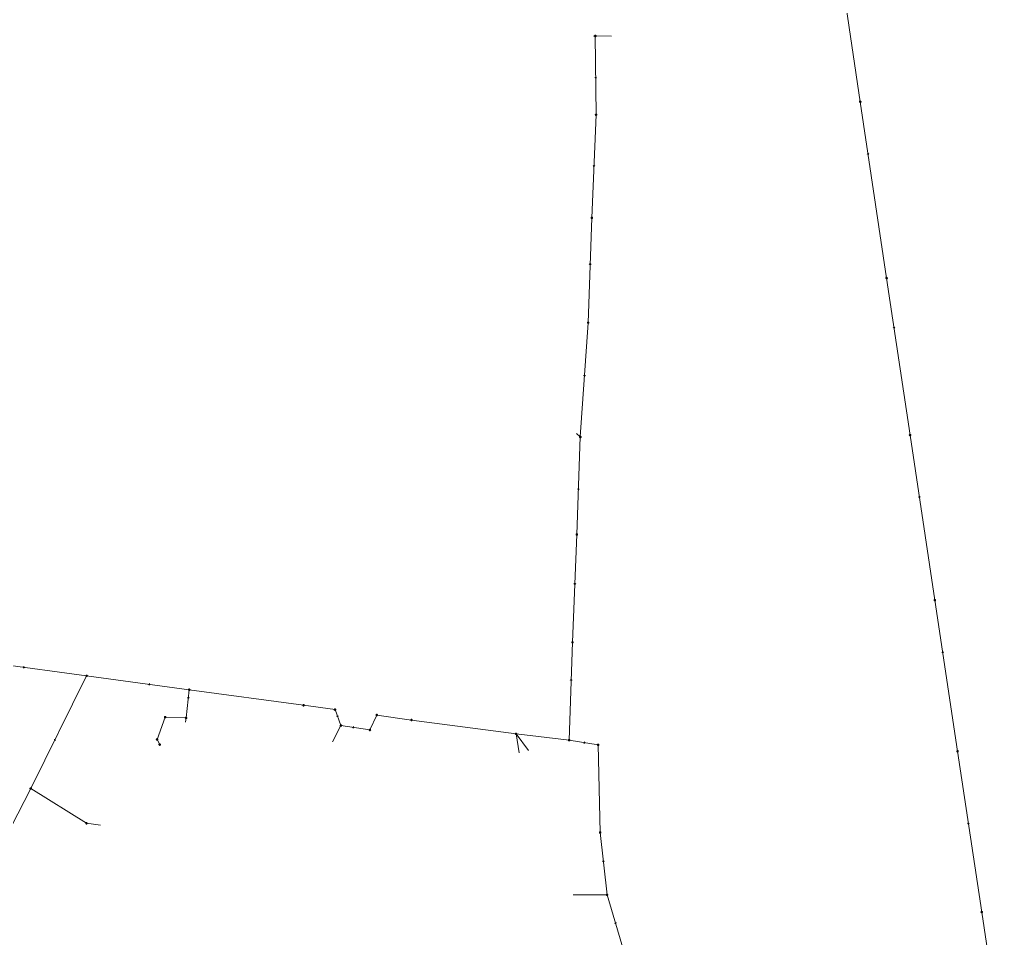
# Model space of a CAD drawing. Header units: metres. Extents: x 25504150 to 25508618, y 6694193 to 6702753.
# Drawn here: x 25506122 to 25506719, y 6699602 to 6700161 of the extents above; entities that cross this region are included whole.
import ezdxf

# ---------------------------------------------------------------- set-up
doc = ezdxf.new("R2010")
doc.units = ezdxf.units.M
for name, pattern in [('Sewer_node', [0]), ('Viemariputket', [0]), ('Viemarivarusteet', [0])]:
    doc.linetypes.add(name, pattern=pattern)
for name, color, linetype, lineweight in [('Sewer_node', 7, 'Sewer_node', 0), ('Viemariputket', 7, 'Viemariputket', 0), ('Viemarivarusteet', 7, 'Viemarivarusteet', 0)]:
    doc.layers.add(name, color=color, linetype=linetype, lineweight=lineweight)

msp = doc.modelspace()

# ---------------------------------------------------------------- linework, layer by layer
at = {"layer": 'Sewer_node', "color": 46, "linetype": 'Continuous', "true_color": 0x7f5f00, "flags": 128}
for points, elevation in [([(25506472.01, 6700151.08), (25506472, 6700151.15), (25506471.99, 6700151.23), (25506471.96, 6700151.29), (25506471.92, 6700151.36), (25506471.87, 6700151.41), (25506471.82, 6700151.46), (25506471.75, 6700151.5), (25506471.69, 6700151.53), (25506471.61, 6700151.54), (25506471.54, 6700151.55), (25506471.47, 6700151.54), (25506471.39, 6700151.53), (25506471.33, 6700151.5), (25506471.26, 6700151.46), (25506471.21, 6700151.41), (25506471.16, 6700151.36), (25506471.12, 6700151.29), (25506471.09, 6700151.23), (25506471.08, 6700151.15), (25506471.07, 6700151.08), (25506471.08, 6700151.01), (25506471.09, 6700150.93), (25506471.12, 6700150.87), (25506471.16, 6700150.8), (25506471.21, 6700150.75), (25506471.26, 6700150.7), (25506471.33, 6700150.66), (25506471.39, 6700150.63), (25506471.47, 6700150.62), (25506471.54, 6700150.61), (25506471.61, 6700150.62), (25506471.69, 6700150.63), (25506471.75, 6700150.66), (25506471.82, 6700150.7), (25506471.87, 6700150.75), (25506471.92, 6700150.8), (25506471.96, 6700150.87), (25506471.99, 6700150.93), (25506472, 6700151.01)], 39.23), ([(25506472.45, 6700103.2), (25506472.44, 6700103.27), (25506472.43, 6700103.34), (25506472.4, 6700103.41), (25506472.36, 6700103.47), (25506472.32, 6700103.53), (25506472.26, 6700103.57), (25506472.2, 6700103.61), (25506472.13, 6700103.64), (25506472.06, 6700103.65), (25506471.99, 6700103.66), (25506471.92, 6700103.65), (25506471.85, 6700103.64), (25506471.78, 6700103.61), (25506471.72, 6700103.57), (25506471.66, 6700103.53), (25506471.62, 6700103.47), (25506471.58, 6700103.41), (25506471.55, 6700103.34), (25506471.54, 6700103.27), (25506471.53, 6700103.2), (25506471.54, 6700103.13), (25506471.55, 6700103.06), (25506471.58, 6700102.99), (25506471.62, 6700102.93), (25506471.66, 6700102.87), (25506471.72, 6700102.83), (25506471.78, 6700102.79), (25506471.85, 6700102.76), (25506471.92, 6700102.75), (25506471.99, 6700102.74), (25506472.06, 6700102.75), (25506472.13, 6700102.76), (25506472.2, 6700102.79), (25506472.26, 6700102.83), (25506472.32, 6700102.87), (25506472.36, 6700102.93), (25506472.4, 6700102.99), (25506472.43, 6700103.06), (25506472.44, 6700103.13)], 39.04), ([(25506469.86, 6700040.57), (25506469.85, 6700040.64), (25506469.84, 6700040.71), (25506469.81, 6700040.78), (25506469.77, 6700040.84), (25506469.73, 6700040.9), (25506469.67, 6700040.94), (25506469.61, 6700040.98), (25506469.54, 6700041.01), (25506469.47, 6700041.02), (25506469.4, 6700041.03), (25506469.33, 6700041.02), (25506469.26, 6700041.01), (25506469.19, 6700040.98), (25506469.13, 6700040.94), (25506469.07, 6700040.9), (25506469.03, 6700040.84), (25506468.99, 6700040.78), (25506468.96, 6700040.71), (25506468.95, 6700040.64), (25506468.94, 6700040.57), (25506468.95, 6700040.5), (25506468.96, 6700040.43), (25506468.99, 6700040.36), (25506469.03, 6700040.3), (25506469.07, 6700040.24), (25506469.13, 6700040.2), (25506469.19, 6700040.16), (25506469.26, 6700040.13), (25506469.33, 6700040.12), (25506469.4, 6700040.11), (25506469.47, 6700040.12), (25506469.54, 6700040.13), (25506469.61, 6700040.16), (25506469.67, 6700040.2), (25506469.73, 6700040.24), (25506469.77, 6700040.3), (25506469.81, 6700040.36), (25506469.84, 6700040.43), (25506469.85, 6700040.5)], 39.16), ([(25506467.64, 6699976.75), (25506467.63, 6699976.82), (25506467.62, 6699976.89), (25506467.59, 6699976.96), (25506467.55, 6699977.02), (25506467.51, 6699977.08), (25506467.45, 6699977.12), (25506467.39, 6699977.16), (25506467.32, 6699977.19), (25506467.25, 6699977.2), (25506467.18, 6699977.21), (25506467.11, 6699977.2), (25506467.04, 6699977.19), (25506466.97, 6699977.16), (25506466.91, 6699977.12), (25506466.85, 6699977.08), (25506466.81, 6699977.02), (25506466.77, 6699976.96), (25506466.74, 6699976.89), (25506466.73, 6699976.82), (25506466.72, 6699976.75), (25506466.73, 6699976.68), (25506466.74, 6699976.61), (25506466.77, 6699976.54), (25506466.81, 6699976.48), (25506466.85, 6699976.42), (25506466.91, 6699976.38), (25506466.97, 6699976.34), (25506467.04, 6699976.31), (25506467.11, 6699976.3), (25506467.18, 6699976.29), (25506467.25, 6699976.3), (25506467.32, 6699976.31), (25506467.39, 6699976.34), (25506467.45, 6699976.38), (25506467.51, 6699976.42), (25506467.55, 6699976.48), (25506467.59, 6699976.54), (25506467.62, 6699976.61), (25506467.63, 6699976.68)], 39.16), ([(25506462.88, 6699907.27), (25506462.87, 6699907.34), (25506462.86, 6699907.41), (25506462.83, 6699907.48), (25506462.79, 6699907.54), (25506462.75, 6699907.6), (25506462.69, 6699907.64), (25506462.63, 6699907.68), (25506462.56, 6699907.71), (25506462.49, 6699907.72), (25506462.42, 6699907.73), (25506462.35, 6699907.72), (25506462.28, 6699907.71), (25506462.21, 6699907.68), (25506462.15, 6699907.64), (25506462.09, 6699907.6), (25506462.05, 6699907.54), (25506462.01, 6699907.48), (25506461.98, 6699907.41), (25506461.97, 6699907.34), (25506461.96, 6699907.27), (25506461.97, 6699907.2), (25506461.98, 6699907.13), (25506462.01, 6699907.06), (25506462.05, 6699907), (25506462.09, 6699906.94), (25506462.15, 6699906.9), (25506462.21, 6699906.86), (25506462.28, 6699906.83), (25506462.35, 6699906.82), (25506462.42, 6699906.81), (25506462.49, 6699906.82), (25506462.56, 6699906.83), (25506462.63, 6699906.86), (25506462.69, 6699906.9), (25506462.75, 6699906.94), (25506462.79, 6699907), (25506462.83, 6699907.06), (25506462.86, 6699907.13), (25506462.87, 6699907.2)], 39.06), ([(25506458.13, 6699782.43), (25506458.12, 6699782.5), (25506458.11, 6699782.58), (25506458.08, 6699782.64), (25506458.04, 6699782.71), (25506457.99, 6699782.76), (25506457.94, 6699782.81), (25506457.87, 6699782.85), (25506457.81, 6699782.88), (25506457.73, 6699782.89), (25506457.66, 6699782.9), (25506457.59, 6699782.89), (25506457.51, 6699782.88), (25506457.45, 6699782.85), (25506457.38, 6699782.81), (25506457.33, 6699782.76), (25506457.28, 6699782.71), (25506457.24, 6699782.64), (25506457.21, 6699782.58), (25506457.2, 6699782.5), (25506457.19, 6699782.43), (25506457.2, 6699782.36), (25506457.21, 6699782.28), (25506457.24, 6699782.22), (25506457.28, 6699782.15), (25506457.33, 6699782.1), (25506457.38, 6699782.05), (25506457.45, 6699782.01), (25506457.51, 6699781.98), (25506457.59, 6699781.97), (25506457.66, 6699781.96), (25506457.73, 6699781.97), (25506457.81, 6699781.98), (25506457.87, 6699782.01), (25506457.94, 6699782.05), (25506457.99, 6699782.1), (25506458.04, 6699782.15), (25506458.08, 6699782.22), (25506458.11, 6699782.28), (25506458.12, 6699782.36)], 38.41), ([(25506162.86, 6699762.08), (25506162.85, 6699762.15), (25506162.84, 6699762.22), (25506162.81, 6699762.29), (25506162.77, 6699762.35), (25506162.73, 6699762.41), (25506162.67, 6699762.45), (25506162.61, 6699762.49), (25506162.54, 6699762.52), (25506162.47, 6699762.53), (25506162.4, 6699762.54), (25506162.33, 6699762.53), (25506162.26, 6699762.52), (25506162.19, 6699762.49), (25506162.13, 6699762.45), (25506162.07, 6699762.41), (25506162.03, 6699762.35), (25506161.99, 6699762.29), (25506161.96, 6699762.22), (25506161.95, 6699762.15), (25506161.94, 6699762.08), (25506161.95, 6699762.01), (25506161.96, 6699761.94), (25506161.99, 6699761.87), (25506162.03, 6699761.81), (25506162.07, 6699761.75), (25506162.13, 6699761.71), (25506162.19, 6699761.67), (25506162.26, 6699761.64), (25506162.33, 6699761.63), (25506162.4, 6699761.62), (25506162.47, 6699761.63), (25506162.54, 6699761.64), (25506162.61, 6699761.67), (25506162.67, 6699761.71), (25506162.73, 6699761.75), (25506162.77, 6699761.81), (25506162.81, 6699761.87), (25506162.84, 6699761.94), (25506162.85, 6699762.01)], 39.52), ([(25506225.21, 6699753.62), (25506225.2, 6699753.69), (25506225.19, 6699753.76), (25506225.16, 6699753.83), (25506225.12, 6699753.89), (25506225.08, 6699753.95), (25506225.02, 6699753.99), (25506224.96, 6699754.03), (25506224.89, 6699754.06), (25506224.82, 6699754.07), (25506224.75, 6699754.08), (25506224.68, 6699754.07), (25506224.61, 6699754.06), (25506224.54, 6699754.03), (25506224.48, 6699753.99), (25506224.42, 6699753.95), (25506224.38, 6699753.89), (25506224.34, 6699753.83), (25506224.31, 6699753.76), (25506224.3, 6699753.69), (25506224.29, 6699753.62), (25506224.3, 6699753.55), (25506224.31, 6699753.48), (25506224.34, 6699753.41), (25506224.38, 6699753.35), (25506224.42, 6699753.29), (25506224.48, 6699753.25), (25506224.54, 6699753.21), (25506224.61, 6699753.18), (25506224.68, 6699753.17), (25506224.75, 6699753.16), (25506224.82, 6699753.17), (25506224.89, 6699753.18), (25506224.96, 6699753.21), (25506225.02, 6699753.25), (25506225.08, 6699753.29), (25506225.12, 6699753.35), (25506225.16, 6699753.41), (25506225.19, 6699753.48), (25506225.2, 6699753.55)], 39.86), ([(25506294.69, 6699744.15), (25506294.68, 6699744.22), (25506294.67, 6699744.29), (25506294.64, 6699744.36), (25506294.6, 6699744.42), (25506294.56, 6699744.48), (25506294.5, 6699744.52), (25506294.44, 6699744.56), (25506294.37, 6699744.59), (25506294.3, 6699744.6), (25506294.23, 6699744.61), (25506294.16, 6699744.6), (25506294.09, 6699744.59), (25506294.02, 6699744.56), (25506293.96, 6699744.52), (25506293.9, 6699744.48), (25506293.86, 6699744.42), (25506293.82, 6699744.36), (25506293.79, 6699744.29), (25506293.78, 6699744.22), (25506293.77, 6699744.15), (25506293.78, 6699744.08), (25506293.79, 6699744.01), (25506293.82, 6699743.94), (25506293.86, 6699743.88), (25506293.9, 6699743.82), (25506293.96, 6699743.78), (25506294.02, 6699743.74), (25506294.09, 6699743.71), (25506294.16, 6699743.7), (25506294.23, 6699743.69), (25506294.3, 6699743.7), (25506294.37, 6699743.71), (25506294.44, 6699743.74), (25506294.5, 6699743.78), (25506294.56, 6699743.82), (25506294.6, 6699743.88), (25506294.64, 6699743.94), (25506294.67, 6699744.01), (25506294.68, 6699744.08)], 41.35), ([(25506313.8, 6699741.49), (25506313.79, 6699741.56), (25506313.78, 6699741.63), (25506313.75, 6699741.7), (25506313.71, 6699741.76), (25506313.67, 6699741.82), (25506313.61, 6699741.86), (25506313.55, 6699741.9), (25506313.48, 6699741.93), (25506313.41, 6699741.94), (25506313.34, 6699741.95), (25506313.27, 6699741.94), (25506313.2, 6699741.93), (25506313.13, 6699741.9), (25506313.07, 6699741.86), (25506313.01, 6699741.82), (25506312.97, 6699741.76), (25506312.93, 6699741.7), (25506312.9, 6699741.63), (25506312.89, 6699741.56), (25506312.88, 6699741.49), (25506312.89, 6699741.42), (25506312.9, 6699741.35), (25506312.93, 6699741.28), (25506312.97, 6699741.22), (25506313.01, 6699741.16), (25506313.07, 6699741.12), (25506313.13, 6699741.08), (25506313.2, 6699741.05), (25506313.27, 6699741.04), (25506313.34, 6699741.03), (25506313.41, 6699741.04), (25506313.48, 6699741.05), (25506313.55, 6699741.08), (25506313.61, 6699741.12), (25506313.67, 6699741.16), (25506313.71, 6699741.22), (25506313.75, 6699741.28), (25506313.78, 6699741.35), (25506313.79, 6699741.42)], 41.65), ([(25506223.27, 6699736.49), (25506223.26, 6699736.56), (25506223.25, 6699736.63), (25506223.22, 6699736.7), (25506223.18, 6699736.76), (25506223.14, 6699736.82), (25506223.08, 6699736.86), (25506223.02, 6699736.9), (25506222.95, 6699736.93), (25506222.88, 6699736.94), (25506222.81, 6699736.95), (25506222.74, 6699736.94), (25506222.67, 6699736.93), (25506222.6, 6699736.9), (25506222.54, 6699736.86), (25506222.48, 6699736.82), (25506222.44, 6699736.76), (25506222.4, 6699736.7), (25506222.37, 6699736.63), (25506222.36, 6699736.56), (25506222.35, 6699736.49), (25506222.36, 6699736.42), (25506222.37, 6699736.35), (25506222.4, 6699736.28), (25506222.44, 6699736.22), (25506222.48, 6699736.16), (25506222.54, 6699736.12), (25506222.6, 6699736.08), (25506222.67, 6699736.05), (25506222.74, 6699736.04), (25506222.81, 6699736.03), (25506222.88, 6699736.04), (25506222.95, 6699736.05), (25506223.02, 6699736.08), (25506223.08, 6699736.12), (25506223.14, 6699736.16), (25506223.18, 6699736.22), (25506223.22, 6699736.28), (25506223.25, 6699736.35), (25506223.26, 6699736.42)], 40.24), ([(25506339.16, 6699738.21), (25506339.15, 6699738.28), (25506339.14, 6699738.35), (25506339.11, 6699738.42), (25506339.07, 6699738.48), (25506339.03, 6699738.54), (25506338.97, 6699738.58), (25506338.91, 6699738.62), (25506338.84, 6699738.65), (25506338.77, 6699738.66), (25506338.7, 6699738.67), (25506338.63, 6699738.66), (25506338.56, 6699738.65), (25506338.49, 6699738.62), (25506338.43, 6699738.58), (25506338.37, 6699738.54), (25506338.33, 6699738.48), (25506338.29, 6699738.42), (25506338.26, 6699738.35), (25506338.25, 6699738.28), (25506338.24, 6699738.21), (25506338.25, 6699738.14), (25506338.26, 6699738.07), (25506338.29, 6699738), (25506338.33, 6699737.94), (25506338.37, 6699737.88), (25506338.43, 6699737.84), (25506338.49, 6699737.8), (25506338.56, 6699737.77), (25506338.63, 6699737.76), (25506338.7, 6699737.75), (25506338.77, 6699737.76), (25506338.84, 6699737.77), (25506338.91, 6699737.8), (25506338.97, 6699737.84), (25506339.03, 6699737.88), (25506339.07, 6699737.94), (25506339.11, 6699738), (25506339.14, 6699738.07), (25506339.15, 6699738.14)], 41.46), ([(25506317.41, 6699731.81), (25506317.4, 6699731.88), (25506317.39, 6699731.95), (25506317.36, 6699732.02), (25506317.32, 6699732.08), (25506317.28, 6699732.14), (25506317.22, 6699732.18), (25506317.16, 6699732.22), (25506317.09, 6699732.25), (25506317.02, 6699732.26), (25506316.95, 6699732.27), (25506316.88, 6699732.26), (25506316.81, 6699732.25), (25506316.74, 6699732.22), (25506316.68, 6699732.18), (25506316.62, 6699732.14), (25506316.58, 6699732.08), (25506316.54, 6699732.02), (25506316.51, 6699731.95), (25506316.5, 6699731.88), (25506316.49, 6699731.81), (25506316.5, 6699731.74), (25506316.51, 6699731.67), (25506316.54, 6699731.6), (25506316.58, 6699731.54), (25506316.62, 6699731.48), (25506316.68, 6699731.44), (25506316.74, 6699731.4), (25506316.81, 6699731.37), (25506316.88, 6699731.36), (25506316.95, 6699731.35), (25506317.02, 6699731.36), (25506317.09, 6699731.37), (25506317.16, 6699731.4), (25506317.22, 6699731.44), (25506317.28, 6699731.48), (25506317.32, 6699731.54), (25506317.36, 6699731.6), (25506317.39, 6699731.67), (25506317.4, 6699731.74)], 39.24), ([(25506360.26, 6699735.17), (25506360.25, 6699735.24), (25506360.24, 6699735.31), (25506360.21, 6699735.38), (25506360.17, 6699735.44), (25506360.13, 6699735.5), (25506360.07, 6699735.54), (25506360.01, 6699735.58), (25506359.94, 6699735.61), (25506359.87, 6699735.62), (25506359.8, 6699735.63), (25506359.73, 6699735.62), (25506359.66, 6699735.61), (25506359.59, 6699735.58), (25506359.53, 6699735.54), (25506359.47, 6699735.5), (25506359.43, 6699735.44), (25506359.39, 6699735.38), (25506359.36, 6699735.31), (25506359.35, 6699735.24), (25506359.34, 6699735.17), (25506359.35, 6699735.1), (25506359.36, 6699735.03), (25506359.39, 6699734.96), (25506359.43, 6699734.9), (25506359.47, 6699734.84), (25506359.53, 6699734.8), (25506359.59, 6699734.76), (25506359.66, 6699734.73), (25506359.73, 6699734.72), (25506359.8, 6699734.71), (25506359.87, 6699734.72), (25506359.94, 6699734.73), (25506360.01, 6699734.76), (25506360.07, 6699734.8), (25506360.13, 6699734.84), (25506360.17, 6699734.9), (25506360.21, 6699734.96), (25506360.24, 6699735.03), (25506360.25, 6699735.1)], 41.09), ([(25506335.01, 6699729.14), (25506335, 6699729.21), (25506334.99, 6699729.28), (25506334.96, 6699729.35), (25506334.92, 6699729.41), (25506334.88, 6699729.47), (25506334.82, 6699729.51), (25506334.76, 6699729.55), (25506334.69, 6699729.58), (25506334.62, 6699729.59), (25506334.55, 6699729.6), (25506334.48, 6699729.59), (25506334.41, 6699729.58), (25506334.34, 6699729.55), (25506334.28, 6699729.51), (25506334.22, 6699729.47), (25506334.18, 6699729.41), (25506334.14, 6699729.35), (25506334.11, 6699729.28), (25506334.1, 6699729.21), (25506334.09, 6699729.14), (25506334.1, 6699729.07), (25506334.11, 6699729), (25506334.14, 6699728.93), (25506334.18, 6699728.87), (25506334.22, 6699728.81), (25506334.28, 6699728.77), (25506334.34, 6699728.73), (25506334.41, 6699728.7), (25506334.48, 6699728.69), (25506334.55, 6699728.68), (25506334.62, 6699728.69), (25506334.69, 6699728.7), (25506334.76, 6699728.73), (25506334.82, 6699728.77), (25506334.88, 6699728.81), (25506334.92, 6699728.87), (25506334.96, 6699728.93), (25506334.99, 6699729), (25506335, 6699729.07)], 39.22), ([(25506423.79, 6699726.82), (25506423.78, 6699726.89), (25506423.77, 6699726.96), (25506423.74, 6699727.03), (25506423.7, 6699727.09), (25506423.66, 6699727.15), (25506423.6, 6699727.19), (25506423.54, 6699727.23), (25506423.47, 6699727.26), (25506423.4, 6699727.27), (25506423.33, 6699727.28), (25506423.26, 6699727.27), (25506423.19, 6699727.26), (25506423.12, 6699727.23), (25506423.06, 6699727.19), (25506423, 6699727.15), (25506422.96, 6699727.09), (25506422.92, 6699727.03), (25506422.89, 6699726.96), (25506422.88, 6699726.89), (25506422.87, 6699726.82), (25506422.88, 6699726.75), (25506422.89, 6699726.68), (25506422.92, 6699726.61), (25506422.96, 6699726.55), (25506423, 6699726.49), (25506423.06, 6699726.45), (25506423.12, 6699726.41), (25506423.19, 6699726.38), (25506423.26, 6699726.37), (25506423.33, 6699726.36), (25506423.4, 6699726.37), (25506423.47, 6699726.38), (25506423.54, 6699726.41), (25506423.6, 6699726.45), (25506423.66, 6699726.49), (25506423.7, 6699726.55), (25506423.74, 6699726.61), (25506423.77, 6699726.68), (25506423.78, 6699726.75)], 39.32), ([(25506456.07, 6699722.93), (25506456.06, 6699723), (25506456.05, 6699723.07), (25506456.02, 6699723.14), (25506455.98, 6699723.2), (25506455.94, 6699723.26), (25506455.88, 6699723.3), (25506455.82, 6699723.34), (25506455.75, 6699723.37), (25506455.68, 6699723.38), (25506455.61, 6699723.39), (25506455.54, 6699723.38), (25506455.47, 6699723.37), (25506455.4, 6699723.34), (25506455.34, 6699723.3), (25506455.28, 6699723.26), (25506455.24, 6699723.2), (25506455.2, 6699723.14), (25506455.17, 6699723.07), (25506455.16, 6699723), (25506455.15, 6699722.93), (25506455.16, 6699722.86), (25506455.17, 6699722.79), (25506455.2, 6699722.72), (25506455.24, 6699722.66), (25506455.28, 6699722.6), (25506455.34, 6699722.56), (25506455.4, 6699722.52), (25506455.47, 6699722.49), (25506455.54, 6699722.48), (25506455.61, 6699722.47), (25506455.68, 6699722.48), (25506455.75, 6699722.49), (25506455.82, 6699722.52), (25506455.88, 6699722.56), (25506455.94, 6699722.6), (25506455.98, 6699722.66), (25506456.02, 6699722.72), (25506456.05, 6699722.79), (25506456.06, 6699722.86)], 39.05), ([(25506473.68, 6699720.12), (25506473.67, 6699720.19), (25506473.66, 6699720.26), (25506473.63, 6699720.33), (25506473.59, 6699720.39), (25506473.55, 6699720.45), (25506473.49, 6699720.49), (25506473.43, 6699720.53), (25506473.36, 6699720.56), (25506473.29, 6699720.57), (25506473.22, 6699720.58), (25506473.15, 6699720.57), (25506473.08, 6699720.56), (25506473.01, 6699720.53), (25506472.95, 6699720.49), (25506472.89, 6699720.45), (25506472.85, 6699720.39), (25506472.81, 6699720.33), (25506472.78, 6699720.26), (25506472.77, 6699720.19), (25506472.76, 6699720.12), (25506472.77, 6699720.05), (25506472.78, 6699719.98), (25506472.81, 6699719.91), (25506472.85, 6699719.85), (25506472.89, 6699719.79), (25506472.95, 6699719.75), (25506473.01, 6699719.71), (25506473.08, 6699719.68), (25506473.15, 6699719.67), (25506473.22, 6699719.66), (25506473.29, 6699719.67), (25506473.36, 6699719.68), (25506473.43, 6699719.71), (25506473.49, 6699719.75), (25506473.55, 6699719.79), (25506473.59, 6699719.85), (25506473.63, 6699719.91), (25506473.66, 6699719.98), (25506473.67, 6699720.05)], 38.21), ([(25506128.87, 6699693.53), (25506128.86, 6699693.6), (25506128.85, 6699693.68), (25506128.82, 6699693.74), (25506128.78, 6699693.81), (25506128.73, 6699693.86), (25506128.68, 6699693.91), (25506128.61, 6699693.95), (25506128.55, 6699693.98), (25506128.47, 6699693.99), (25506128.4, 6699694), (25506128.33, 6699693.99), (25506128.25, 6699693.98), (25506128.19, 6699693.95), (25506128.12, 6699693.91), (25506128.07, 6699693.86), (25506128.02, 6699693.81), (25506127.98, 6699693.74), (25506127.95, 6699693.68), (25506127.94, 6699693.6), (25506127.93, 6699693.53), (25506127.94, 6699693.46), (25506127.95, 6699693.38), (25506127.98, 6699693.32), (25506128.02, 6699693.25), (25506128.07, 6699693.2), (25506128.12, 6699693.15), (25506128.19, 6699693.11), (25506128.25, 6699693.08), (25506128.33, 6699693.07), (25506128.4, 6699693.06), (25506128.47, 6699693.07), (25506128.55, 6699693.08), (25506128.61, 6699693.11), (25506128.68, 6699693.15), (25506128.73, 6699693.2), (25506128.78, 6699693.25), (25506128.82, 6699693.32), (25506128.85, 6699693.38), (25506128.86, 6699693.46)], 40.05), ([(25506474.96, 6699666.8), (25506474.95, 6699666.87), (25506474.94, 6699666.94), (25506474.91, 6699667.01), (25506474.87, 6699667.07), (25506474.83, 6699667.13), (25506474.77, 6699667.17), (25506474.71, 6699667.21), (25506474.64, 6699667.24), (25506474.57, 6699667.25), (25506474.5, 6699667.26), (25506474.43, 6699667.25), (25506474.36, 6699667.24), (25506474.29, 6699667.21), (25506474.23, 6699667.17), (25506474.17, 6699667.13), (25506474.13, 6699667.07), (25506474.09, 6699667.01), (25506474.06, 6699666.94), (25506474.05, 6699666.87), (25506474.04, 6699666.8), (25506474.05, 6699666.73), (25506474.06, 6699666.66), (25506474.09, 6699666.59), (25506474.13, 6699666.53), (25506474.17, 6699666.47), (25506474.23, 6699666.43), (25506474.29, 6699666.39), (25506474.36, 6699666.36), (25506474.43, 6699666.35), (25506474.5, 6699666.34), (25506474.57, 6699666.35), (25506474.64, 6699666.36), (25506474.71, 6699666.39), (25506474.77, 6699666.43), (25506474.83, 6699666.47), (25506474.87, 6699666.53), (25506474.91, 6699666.59), (25506474.94, 6699666.66), (25506474.95, 6699666.73)], 37.87), ([(25506479.1, 6699628.92), (25506479.09, 6699628.99), (25506479.08, 6699629.06), (25506479.05, 6699629.13), (25506479.01, 6699629.19), (25506478.97, 6699629.25), (25506478.91, 6699629.29), (25506478.85, 6699629.33), (25506478.78, 6699629.36), (25506478.71, 6699629.37), (25506478.64, 6699629.38), (25506478.57, 6699629.37), (25506478.5, 6699629.36), (25506478.43, 6699629.33), (25506478.37, 6699629.29), (25506478.31, 6699629.25), (25506478.27, 6699629.19), (25506478.23, 6699629.13), (25506478.2, 6699629.06), (25506478.19, 6699628.99), (25506478.18, 6699628.92), (25506478.19, 6699628.85), (25506478.2, 6699628.78), (25506478.23, 6699628.71), (25506478.27, 6699628.65), (25506478.31, 6699628.59), (25506478.37, 6699628.55), (25506478.43, 6699628.51), (25506478.5, 6699628.48), (25506478.57, 6699628.47), (25506478.64, 6699628.46), (25506478.71, 6699628.47), (25506478.78, 6699628.48), (25506478.85, 6699628.51), (25506478.91, 6699628.55), (25506478.97, 6699628.59), (25506479.01, 6699628.65), (25506479.05, 6699628.71), (25506479.08, 6699628.78), (25506479.09, 6699628.85)], 38.34), ([(25506706.83, 6699618.39), (25506706.82, 6699618.46), (25506706.81, 6699618.53), (25506706.78, 6699618.6), (25506706.74, 6699618.66), (25506706.7, 6699618.72), (25506706.64, 6699618.76), (25506706.58, 6699618.8), (25506706.51, 6699618.83), (25506706.44, 6699618.84), (25506706.37, 6699618.85), (25506706.3, 6699618.84), (25506706.23, 6699618.83), (25506706.16, 6699618.8), (25506706.1, 6699618.76), (25506706.04, 6699618.72), (25506706, 6699618.66), (25506705.96, 6699618.6), (25506705.93, 6699618.53), (25506705.92, 6699618.46), (25506705.91, 6699618.39), (25506705.92, 6699618.32), (25506705.93, 6699618.25), (25506705.96, 6699618.18), (25506706, 6699618.12), (25506706.04, 6699618.06), (25506706.1, 6699618.02), (25506706.16, 6699617.98), (25506706.23, 6699617.95), (25506706.3, 6699617.94), (25506706.37, 6699617.93), (25506706.44, 6699617.94), (25506706.51, 6699617.95), (25506706.58, 6699617.98), (25506706.64, 6699618.02), (25506706.7, 6699618.06), (25506706.74, 6699618.12), (25506706.78, 6699618.18), (25506706.81, 6699618.25), (25506706.82, 6699618.32)], 36.14)]:
    msp.add_lwpolyline(points, close=True, dxfattribs=dict(at, elevation=elevation))
for points in [[(25506471.24, 6700125.9), (25506471.78, 6700125.38), (25506472.3, 6700125.91)], [(25506636.75, 6700079.44), (25506637.37, 6700079.01), (25506637.8, 6700079.61)], [(25506470.16, 6700072.29), (25506470.69, 6700071.75), (25506471.22, 6700072.26)], [(25506467.88, 6700012.53), (25506468.4, 6700011.99), (25506468.94, 6700012.51)], [(25506652.52, 6699973.82), (25506653.13, 6699973.38), (25506653.57, 6699973.98)], [(25506464.44, 6699944.71), (25506464.95, 6699944.16), (25506465.5, 6699944.65)], [(25506460.74, 6699875.82), (25506461.26, 6699875.29), (25506461.8, 6699875.8)], [(25506667.91, 6699870.86), (25506668.52, 6699870.42), (25506668.96, 6699871.02)], [(25506458.54, 6699818.13), (25506459.07, 6699817.59), (25506459.6, 6699818.1)], [(25506682.08, 6699776.53), (25506682.69, 6699776.09), (25506683.13, 6699776.69)], [(25506123.97, 6699766.7), (25506124.56, 6699767.17), (25506124.1, 6699767.76)], [(25506456.34, 6699759.7), (25506456.86, 6699759.16), (25506457.4, 6699759.68)], [(25506200.16, 6699756.4), (25506200.75, 6699756.88), (25506200.29, 6699757.46)], [(25506224.71, 6699748.42), (25506224.23, 6699749), (25506223.66, 6699748.53)], [(25506314.27, 6699737.44), (25506314.96, 6699737.14), (25506315.26, 6699737.82)], [(25506324.26, 6699730.15), (25506324.85, 6699730.61), (25506324.4, 6699731.2)], [(25506143.51, 6699722.78), (25506143.26, 6699723.49), (25506142.55, 6699723.25)], [(25506464.64, 6699720.95), (25506465.24, 6699721.39), (25506464.81, 6699721.99)], [(25506697.74, 6699672.27), (25506698.35, 6699671.83), (25506698.79, 6699672.43)], [(25506475.85, 6699649.46), (25506476.44, 6699649), (25506476.91, 6699649.58)], [(25506483.23, 6699611.68), (25506483.9, 6699611.34), (25506484.25, 6699611.99)]]:
    msp.add_lwpolyline(points, dxfattribs=at)
for points in [[(25506633.04, 6700111.11), (25506633.03, 6700111.18), (25506633.02, 6700111.25), (25506632.99, 6700111.32), (25506632.95, 6700111.38), (25506632.91, 6700111.44), (25506632.85, 6700111.48), (25506632.79, 6700111.52), (25506632.72, 6700111.55), (25506632.65, 6700111.56), (25506632.58, 6700111.57), (25506632.51, 6700111.56), (25506632.44, 6700111.55), (25506632.37, 6700111.52), (25506632.31, 6700111.48), (25506632.25, 6700111.44), (25506632.21, 6700111.38), (25506632.17, 6700111.32), (25506632.14, 6700111.25), (25506632.13, 6700111.18), (25506632.12, 6700111.11), (25506632.13, 6700111.04), (25506632.14, 6700110.97), (25506632.17, 6700110.9), (25506632.21, 6700110.84), (25506632.25, 6700110.78), (25506632.31, 6700110.74), (25506632.37, 6700110.7), (25506632.44, 6700110.67), (25506632.51, 6700110.66), (25506632.58, 6700110.65), (25506632.65, 6700110.66), (25506632.72, 6700110.67), (25506632.79, 6700110.7), (25506632.85, 6700110.74), (25506632.91, 6700110.78), (25506632.95, 6700110.84), (25506632.99, 6700110.9), (25506633.02, 6700110.97), (25506633.03, 6700111.04)], [(25506649.04, 6700003.9), (25506649.03, 6700003.97), (25506649.02, 6700004.04), (25506648.99, 6700004.11), (25506648.95, 6700004.17), (25506648.91, 6700004.23), (25506648.85, 6700004.27), (25506648.79, 6700004.31), (25506648.72, 6700004.34), (25506648.65, 6700004.35), (25506648.58, 6700004.36), (25506648.51, 6700004.35), (25506648.44, 6700004.34), (25506648.37, 6700004.31), (25506648.31, 6700004.27), (25506648.25, 6700004.23), (25506648.21, 6700004.17), (25506648.17, 6700004.11), (25506648.14, 6700004.04), (25506648.13, 6700003.97), (25506648.12, 6700003.9), (25506648.13, 6700003.83), (25506648.14, 6700003.76), (25506648.17, 6700003.69), (25506648.21, 6700003.63), (25506648.25, 6700003.57), (25506648.31, 6700003.53), (25506648.37, 6700003.49), (25506648.44, 6700003.46), (25506648.51, 6700003.45), (25506648.58, 6700003.44), (25506648.65, 6700003.45), (25506648.72, 6700003.46), (25506648.79, 6700003.49), (25506648.85, 6700003.53), (25506648.91, 6700003.57), (25506648.95, 6700003.63), (25506648.99, 6700003.69), (25506649.02, 6700003.76), (25506649.03, 6700003.83)], [(25506663.28, 6699908.41), (25506663.27, 6699908.48), (25506663.26, 6699908.55), (25506663.23, 6699908.62), (25506663.19, 6699908.68), (25506663.15, 6699908.74), (25506663.09, 6699908.78), (25506663.03, 6699908.82), (25506662.96, 6699908.85), (25506662.89, 6699908.86), (25506662.82, 6699908.87), (25506662.75, 6699908.86), (25506662.68, 6699908.85), (25506662.61, 6699908.82), (25506662.55, 6699908.78), (25506662.49, 6699908.74), (25506662.45, 6699908.68), (25506662.41, 6699908.62), (25506662.38, 6699908.55), (25506662.37, 6699908.48), (25506662.36, 6699908.41), (25506662.37, 6699908.34), (25506662.38, 6699908.27), (25506662.41, 6699908.2), (25506662.45, 6699908.14), (25506662.49, 6699908.08), (25506662.55, 6699908.04), (25506662.61, 6699908), (25506662.68, 6699907.97), (25506662.75, 6699907.96), (25506662.82, 6699907.95), (25506662.89, 6699907.96), (25506662.96, 6699907.97), (25506663.03, 6699908), (25506663.09, 6699908.04), (25506663.15, 6699908.08), (25506663.19, 6699908.14), (25506663.23, 6699908.2), (25506663.26, 6699908.27), (25506663.27, 6699908.34)], [(25506460.74, 6699848.01), (25506460.73, 6699848.08), (25506460.72, 6699848.15), (25506460.69, 6699848.22), (25506460.65, 6699848.28), (25506460.61, 6699848.34), (25506460.55, 6699848.38), (25506460.49, 6699848.42), (25506460.42, 6699848.45), (25506460.35, 6699848.46), (25506460.28, 6699848.47), (25506460.21, 6699848.46), (25506460.14, 6699848.45), (25506460.07, 6699848.42), (25506460.01, 6699848.38), (25506459.95, 6699848.34), (25506459.91, 6699848.28), (25506459.87, 6699848.22), (25506459.84, 6699848.15), (25506459.83, 6699848.08), (25506459.82, 6699848.01), (25506459.83, 6699847.94), (25506459.84, 6699847.87), (25506459.87, 6699847.8), (25506459.91, 6699847.74), (25506459.95, 6699847.68), (25506460.01, 6699847.64), (25506460.07, 6699847.6), (25506460.14, 6699847.57), (25506460.21, 6699847.56), (25506460.28, 6699847.55), (25506460.35, 6699847.56), (25506460.42, 6699847.57), (25506460.49, 6699847.6), (25506460.55, 6699847.64), (25506460.61, 6699847.68), (25506460.65, 6699847.74), (25506460.69, 6699847.8), (25506460.72, 6699847.87), (25506460.73, 6699847.94)], [(25506678.35, 6699808.05), (25506678.34, 6699808.12), (25506678.33, 6699808.19), (25506678.3, 6699808.26), (25506678.26, 6699808.32), (25506678.22, 6699808.38), (25506678.16, 6699808.42), (25506678.1, 6699808.46), (25506678.03, 6699808.49), (25506677.96, 6699808.5), (25506677.89, 6699808.51), (25506677.82, 6699808.5), (25506677.75, 6699808.49), (25506677.68, 6699808.46), (25506677.62, 6699808.42), (25506677.56, 6699808.38), (25506677.52, 6699808.32), (25506677.48, 6699808.26), (25506677.45, 6699808.19), (25506677.44, 6699808.12), (25506677.43, 6699808.05), (25506677.44, 6699807.98), (25506677.45, 6699807.91), (25506677.48, 6699807.84), (25506677.52, 6699807.78), (25506677.56, 6699807.72), (25506677.62, 6699807.68), (25506677.68, 6699807.64), (25506677.75, 6699807.61), (25506677.82, 6699807.6), (25506677.89, 6699807.59), (25506677.96, 6699807.6), (25506678.03, 6699807.61), (25506678.1, 6699807.64), (25506678.16, 6699807.68), (25506678.22, 6699807.72), (25506678.26, 6699807.78), (25506678.3, 6699807.84), (25506678.33, 6699807.91), (25506678.34, 6699807.98)], [(25506210.6, 6699736.93), (25506210.59, 6699737), (25506210.58, 6699737.07), (25506210.55, 6699737.14), (25506210.51, 6699737.2), (25506210.47, 6699737.26), (25506210.41, 6699737.3), (25506210.35, 6699737.34), (25506210.28, 6699737.37), (25506210.21, 6699737.38), (25506210.14, 6699737.39), (25506210.07, 6699737.38), (25506210, 6699737.37), (25506209.93, 6699737.34), (25506209.87, 6699737.3), (25506209.81, 6699737.26), (25506209.77, 6699737.2), (25506209.73, 6699737.14), (25506209.7, 6699737.07), (25506209.69, 6699737), (25506209.68, 6699736.93), (25506209.69, 6699736.86), (25506209.7, 6699736.79), (25506209.73, 6699736.72), (25506209.77, 6699736.66), (25506209.81, 6699736.6), (25506209.87, 6699736.56), (25506209.93, 6699736.52), (25506210, 6699736.49), (25506210.07, 6699736.48), (25506210.14, 6699736.47), (25506210.21, 6699736.48), (25506210.28, 6699736.49), (25506210.35, 6699736.52), (25506210.41, 6699736.56), (25506210.47, 6699736.6), (25506210.51, 6699736.66), (25506210.55, 6699736.72), (25506210.58, 6699736.79), (25506210.59, 6699736.86)], [(25506205.65, 6699723.43), (25506205.64, 6699723.5), (25506205.63, 6699723.57), (25506205.6, 6699723.64), (25506205.56, 6699723.7), (25506205.52, 6699723.76), (25506205.46, 6699723.8), (25506205.4, 6699723.84), (25506205.33, 6699723.87), (25506205.26, 6699723.88), (25506205.19, 6699723.89), (25506205.12, 6699723.88), (25506205.05, 6699723.87), (25506204.98, 6699723.84), (25506204.92, 6699723.8), (25506204.86, 6699723.76), (25506204.82, 6699723.7), (25506204.78, 6699723.64), (25506204.75, 6699723.57), (25506204.74, 6699723.5), (25506204.73, 6699723.43), (25506204.74, 6699723.36), (25506204.75, 6699723.29), (25506204.78, 6699723.22), (25506204.82, 6699723.16), (25506204.86, 6699723.1), (25506204.92, 6699723.06), (25506204.98, 6699723.02), (25506205.05, 6699722.99), (25506205.12, 6699722.98), (25506205.19, 6699722.97), (25506205.26, 6699722.98), (25506205.33, 6699722.99), (25506205.4, 6699723.02), (25506205.46, 6699723.06), (25506205.52, 6699723.1), (25506205.56, 6699723.16), (25506205.6, 6699723.22), (25506205.63, 6699723.29), (25506205.64, 6699723.36)], [(25506207.26, 6699720.25), (25506207.25, 6699720.32), (25506207.24, 6699720.4), (25506207.21, 6699720.46), (25506207.17, 6699720.53), (25506207.12, 6699720.58), (25506207.07, 6699720.63), (25506207, 6699720.67), (25506206.94, 6699720.7), (25506206.86, 6699720.71), (25506206.79, 6699720.72), (25506206.72, 6699720.71), (25506206.64, 6699720.7), (25506206.58, 6699720.67), (25506206.51, 6699720.63), (25506206.46, 6699720.58), (25506206.41, 6699720.53), (25506206.37, 6699720.46), (25506206.34, 6699720.4), (25506206.33, 6699720.32), (25506206.32, 6699720.25), (25506206.33, 6699720.18), (25506206.34, 6699720.1), (25506206.37, 6699720.04), (25506206.41, 6699719.97), (25506206.46, 6699719.92), (25506206.51, 6699719.87), (25506206.58, 6699719.83), (25506206.64, 6699719.8), (25506206.72, 6699719.79), (25506206.79, 6699719.78), (25506206.86, 6699719.79), (25506206.94, 6699719.8), (25506207, 6699719.83), (25506207.07, 6699719.87), (25506207.12, 6699719.92), (25506207.17, 6699719.97), (25506207.21, 6699720.04), (25506207.24, 6699720.1), (25506207.25, 6699720.18)], [(25506692.15, 6699716.18), (25506692.14, 6699716.25), (25506692.13, 6699716.32), (25506692.1, 6699716.39), (25506692.06, 6699716.45), (25506692.02, 6699716.51), (25506691.96, 6699716.55), (25506691.9, 6699716.59), (25506691.83, 6699716.62), (25506691.76, 6699716.63), (25506691.69, 6699716.64), (25506691.62, 6699716.63), (25506691.55, 6699716.62), (25506691.48, 6699716.59), (25506691.42, 6699716.55), (25506691.36, 6699716.51), (25506691.32, 6699716.45), (25506691.28, 6699716.39), (25506691.25, 6699716.32), (25506691.24, 6699716.25), (25506691.23, 6699716.18), (25506691.24, 6699716.11), (25506691.25, 6699716.04), (25506691.28, 6699715.97), (25506691.32, 6699715.91), (25506691.36, 6699715.85), (25506691.42, 6699715.81), (25506691.48, 6699715.77), (25506691.55, 6699715.74), (25506691.62, 6699715.73), (25506691.69, 6699715.72), (25506691.76, 6699715.73), (25506691.83, 6699715.74), (25506691.9, 6699715.77), (25506691.96, 6699715.81), (25506692.02, 6699715.85), (25506692.06, 6699715.91), (25506692.1, 6699715.97), (25506692.13, 6699716.04), (25506692.14, 6699716.11)], [(25506162.78, 6699672.4), (25506162.77, 6699672.47), (25506162.76, 6699672.54), (25506162.73, 6699672.61), (25506162.69, 6699672.67), (25506162.65, 6699672.73), (25506162.59, 6699672.77), (25506162.53, 6699672.81), (25506162.46, 6699672.84), (25506162.39, 6699672.85), (25506162.32, 6699672.86), (25506162.25, 6699672.85), (25506162.18, 6699672.84), (25506162.11, 6699672.81), (25506162.05, 6699672.77), (25506161.99, 6699672.73), (25506161.95, 6699672.67), (25506161.91, 6699672.61), (25506161.88, 6699672.54), (25506161.87, 6699672.47), (25506161.86, 6699672.4), (25506161.87, 6699672.33), (25506161.88, 6699672.26), (25506161.91, 6699672.19), (25506161.95, 6699672.13), (25506161.99, 6699672.07), (25506162.05, 6699672.03), (25506162.11, 6699671.99), (25506162.18, 6699671.96), (25506162.25, 6699671.95), (25506162.32, 6699671.94), (25506162.39, 6699671.95), (25506162.46, 6699671.96), (25506162.53, 6699671.99), (25506162.59, 6699672.03), (25506162.65, 6699672.07), (25506162.69, 6699672.13), (25506162.73, 6699672.19), (25506162.76, 6699672.26), (25506162.77, 6699672.33)]]:
    msp.add_lwpolyline(points, close=True, dxfattribs=at)
at = {"layer": 'Viemariputket', "color": 1, "linetype": 'Continuous', "lineweight": 15}
for p, q in [((25506632.58, 6700111.11, 33.87), (25506619.01, 6700202.1, 34.02)), ((25506471.54, 6700151.08), (25506470.43, 6700151.07)), ((25506471.99, 6700103.2), (25506471.54, 6700151.08)), ((25506471.54, 6700151.08, 38.05), (25506481.46, 6700151.05, 38.23)), ((25506648.58, 6700003.9, 33.72), (25506632.58, 6700111.11, 33.87)), ((25506469.4, 6700040.57), (25506471.99, 6700103.2)), ((25506467.18, 6699976.75), (25506469.4, 6700040.57)), ((25506662.82, 6699908.41, 33.54), (25506648.58, 6700003.9, 33.72)), ((25506462.42, 6699907.27, 36.96), (25506467.18, 6699976.75, 37.18)), ((25506462.42, 6699907.27, 37.1), (25506460.07, 6699909.37)), ((25506460.28, 6699848.01, 36.58), (25506462.42, 6699907.27, 36.91)), ((25506677.89, 6699808.05, 33.42), (25506662.82, 6699908.41, 33.54)), ((25506457.66, 6699782.43, 36.31), (25506460.28, 6699848.01, 36.58)), ((25506691.69, 6699716.18, 33.27), (25506677.89, 6699808.05, 33.42)), ((25506455.61, 6699722.93, 36.06), (25506457.66, 6699782.43, 36.3)), ((25506162.4, 6699762.08), (25506096.62, 6699770.93, 36.86)), ((25506162.4, 6699762.08), (25506128.4, 6699693.53)), ((25506224.75, 6699753.62), (25506162.4, 6699762.08)), ((25506224.75, 6699753.62), (25506222.81, 6699736.49)), ((25506294.23, 6699744.15), (25506224.75, 6699753.62)), ((25506313.34, 6699741.49), (25506294.23, 6699744.15)), ((25506210.14, 6699736.93), (25506205.19, 6699723.43)), ((25506222.81, 6699736.49), (25506210.14, 6699736.93)), ((25506222.81, 6699736.49), (25506222.53, 6699733.97)), ((25506313.34, 6699741.49), (25506316.95, 6699731.81)), ((25506338.7, 6699738.21), (25506334.55, 6699729.14)), ((25506359.8, 6699735.17), (25506338.7, 6699738.21)), ((25506316.95, 6699731.81), (25506311.9, 6699721.95)), ((25506316.95, 6699731.81), (25506334.55, 6699729.14)), ((25506423.33, 6699726.82), (25506359.8, 6699735.17)), ((25506423.33, 6699726.82), (25506425.2, 6699715.26)), ((25506423.33, 6699726.82), (25506430.92, 6699716.57)), ((25506455.61, 6699722.93), (25506423.33, 6699726.82)), ((25506206.79, 6699720.25), (25506205.19, 6699723.43)), ((25506473.22, 6699720.12), (25506455.61, 6699722.93)), ((25506474.5, 6699666.8), (25506473.22, 6699720.12)), ((25506706.37, 6699618.39, 33.13), (25506691.69, 6699716.18, 33.27)), ((25506128.4, 6699693.53), (25506108.19, 6699654.11)), ((25506128.4, 6699693.53), (25506162.32, 6699672.4)), ((25506162.32, 6699672.4), (25506170.91, 6699671.17)), ((25506474.5, 6699666.8, 35.85), (25506478.64, 6699628.92, 35.78)), ((25506458.03, 6699628.93), (25506478.64, 6699628.92)), ((25506490.32, 6699589.86), (25506478.64, 6699628.92))]:
    msp.add_line(p, q, dxfattribs=at)
msp.add_polyline3d([(25506718.9, 6699533.72, 33), (25506714.25, 6699565.17, 0), (25506706.37, 6699618.39, 33.14)], dxfattribs=at)
at = {"layer": 'Viemarivarusteet', "color": 1}
for p in [(25506471.54, 6700151.08, 39.23), (25506632.58, 6700111.11), (25506471.99, 6700103.2, 39.04), (25506469.4, 6700040.57, 39.16), (25506648.58, 6700003.9), (25506467.18, 6699976.75, 39.16), (25506462.42, 6699907.27, 39.06), (25506662.82, 6699908.41), (25506460.28, 6699848.01), (25506677.89, 6699808.05), (25506457.66, 6699782.43, 38.41), (25506162.4, 6699762.08, 39.52), (25506224.75, 6699753.62, 39.86), (25506294.23, 6699744.15, 41.35), (25506210.14, 6699736.93), (25506222.81, 6699736.49, 40.24), (25506313.34, 6699741.49, 41.65), (25506338.7, 6699738.21, 41.46), (25506316.95, 6699731.81, 39.24), (25506359.8, 6699735.17, 41.09), (25506334.55, 6699729.14, 39.22), (25506423.33, 6699726.82, 39.32), (25506205.19, 6699723.43), (25506206.79, 6699720.25), (25506455.61, 6699722.93, 39.05), (25506473.22, 6699720.12, 38.21), (25506691.69, 6699716.18), (25506128.4, 6699693.53, 40.05), (25506162.32, 6699672.4), (25506474.5, 6699666.8, 37.87), (25506478.64, 6699628.92, 38.34), (25506706.37, 6699618.39, 36.14)]:
    msp.add_point(p, dxfattribs=at)

doc.saveas('drawing.dxf')
